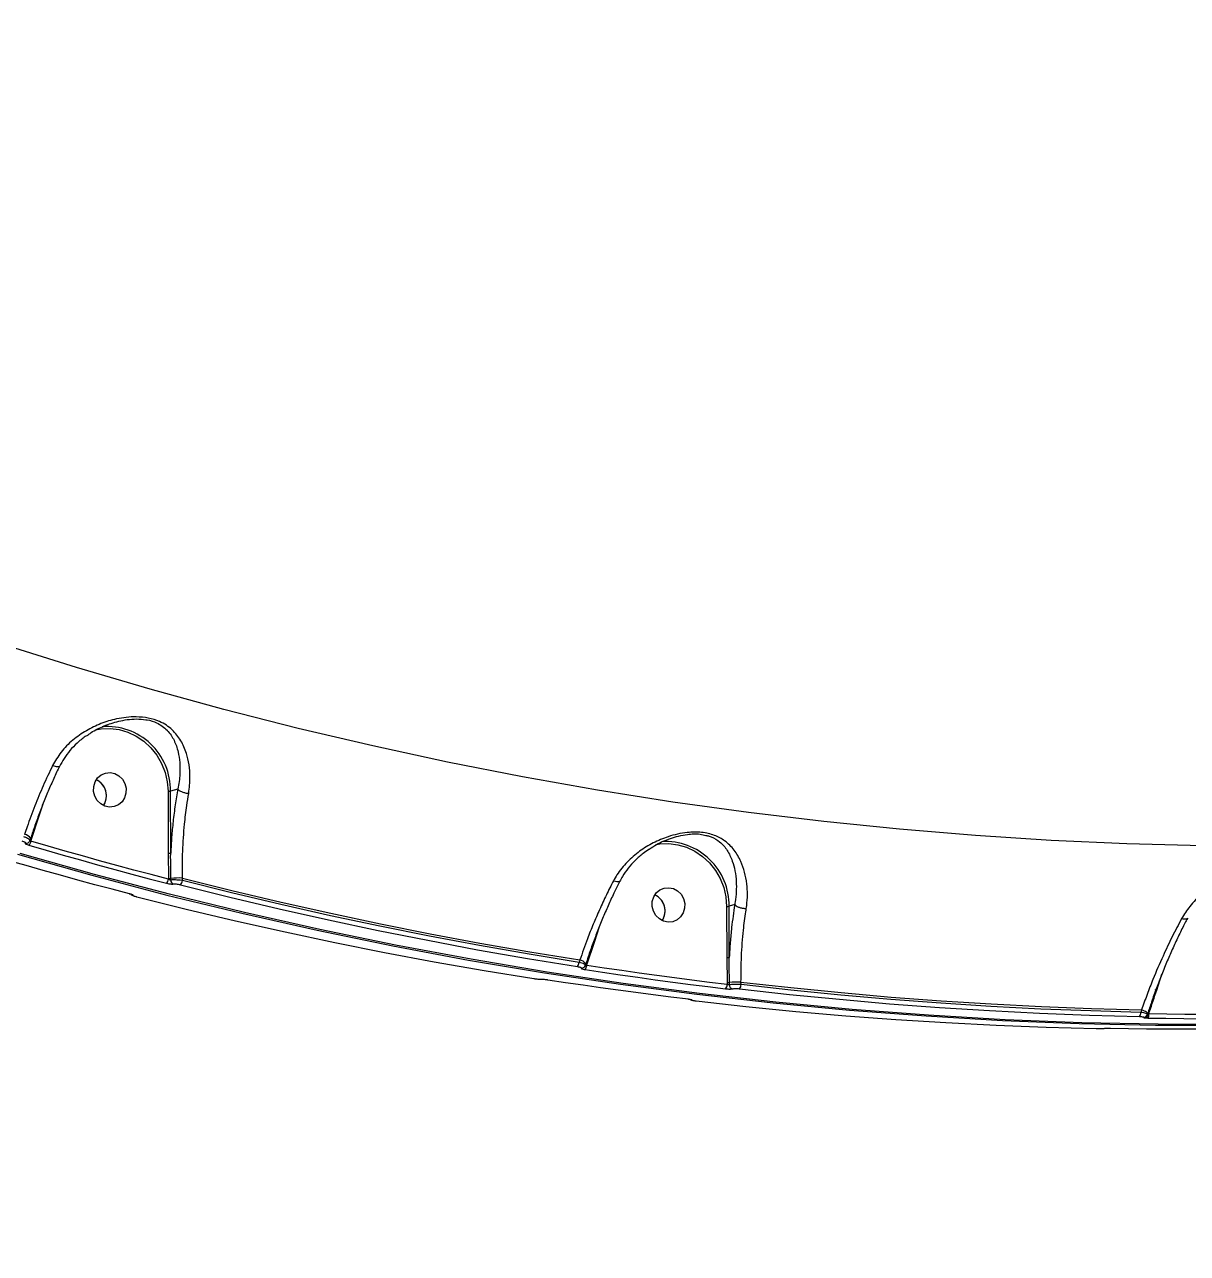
# Model space of a CAD drawing. Header units: millimetres. Extents: x -4335 to 4318, y -3792 to 3101.
# Drawn here: x 1300.8 to 1602.6, y -649 to -330.2 of the extents above; entities that cross this region are included whole.
import ezdxf

# ---------------------------------------------------------------- set-up
doc = ezdxf.new("R2010")
doc.units = ezdxf.units.MM
for name, color, linetype in [('DIKOM_ЗОНА', 80, 'Continuous'), ('DIKOM_ОБЪЕКТ', 7, 'Continuous'), ('DIKOM_РАЗМЕР_ЗОНА', 7, 'Continuous'), ('DIKOM_РАЗМЕР_ОБЪЕКТА', 7, 'Continuous')]:
    doc.layers.add(name, color=color, linetype=linetype)
doc.styles.add('style1', font='arial.ttf', dxfattribs={"width": 0.8})
doc.dimstyles.new('1-50', dxfattribs={"dimtxt": 300, "dimasz": 200, "dimexe": 100, "dimexo": 0, "dimgap": 100, "dimtad": 1, "dimtxsty": 'style1', "dimcen": 200, "dimclrd": 7, "dimclre": 7, "dimclrt": 7, "dimadec": 1, "dimazin": 2, "dimtfac": 1, "dimtmove": 0, "dimatfit": 2, "dimfxl": 0, "dimlwd": 25, "dimlwe": 18, "dimarcsym": 0})

# ---------------------------------------------------------------- blocks, each defined once
blk = doc.blocks.new('*D1')
at = {"layer": 'Defpoints', "color": 0, "transparency": 16777216}
for p in [(4316.09, -116.68), (-3504.99, -2016.22), (4316.09, -3691.68)]:
    blk.add_point(p, dxfattribs=at)
at = {"layer": 'DIKOM_РАЗМЕР_ЗОНА', "color": 7, "lineweight": 18, "transparency": 16777216}
for p, q in [((4316.09, -116.68), (4316.09, -3791.68)), ((-3504.99, -2016.22), (-3504.99, -3791.68))]:
    blk.add_line(p, q, dxfattribs=at)
at = {"layer": 'DIKOM_РАЗМЕР_ЗОНА', "color": 7, "lineweight": 25, "transparency": 16777216}
blk.add_line((-3304.99, -3691.68), (4116.09, -3691.68), dxfattribs=at)
at = {"layer": 'DIKOM_РАЗМЕР_ЗОНА', "color": 7, "transparency": 16777216}
for points in [[(-3304.99, -3658.35), (-3304.99, -3725.02), (-3504.99, -3691.68)], [(4116.09, -3658.35), (4116.09, -3725.02), (4316.09, -3691.68)]]:
    blk.add_solid(points, dxfattribs=at)
at = {"layer": 'DIKOM_РАЗМЕР_ЗОНА', "color": 7, "transparency": 16777216, "insert": (133.35, -3438.51), "char_height": 300, "attachment_point": 5, "style": 'style1'}
blk.add_mtext('7850', dxfattribs=at)
blk = doc.blocks.new('*D2')
at = {"layer": 'Defpoints', "color": 0, "transparency": 16777216}
for p in [(2711.72, 601.17), (-2007.01, 181.47), (-2007.01, -2298.93)]:
    blk.add_point(p, dxfattribs=at)
at = {"layer": 'DIKOM_РАЗМЕР_ОБЪЕКТА', "color": 7, "lineweight": 18, "transparency": 16777216}
for p, q in [((2711.72, 601.17), (2711.72, -2398.93)), ((-2007.01, 181.47), (-2007.01, -2398.93))]:
    blk.add_line(p, q, dxfattribs=at)
at = {"layer": 'DIKOM_РАЗМЕР_ОБЪЕКТА', "color": 7, "lineweight": 25, "transparency": 16777216}
blk.add_line((2511.72, -2298.93), (-1807.01, -2298.93), dxfattribs=at)
at = {"layer": 'DIKOM_РАЗМЕР_ОБЪЕКТА', "color": 7, "transparency": 16777216}
for points in [[(-1807.01, -2265.6), (-1807.01, -2332.27), (-2007.01, -2298.93)], [(2511.72, -2265.6), (2511.72, -2332.27), (2711.72, -2298.93)]]:
    blk.add_solid(points, dxfattribs=at)
at = {"layer": 'DIKOM_РАЗМЕР_ОБЪЕКТА', "color": 7, "transparency": 16777216, "insert": (-22.56, -2045.76), "char_height": 300, "attachment_point": 5, "style": 'style1'}
blk.add_mtext('4750', dxfattribs=at)
blk = doc.blocks.new('*D3')
at = {"layer": 'Defpoints', "color": 0, "transparency": 16777216}
for p in [(-2375.87, 1532.76), (1667.44, 1532.76), (-1786.5, -1525.94)]:
    blk.add_point(p, dxfattribs=at)
at = {"layer": 'DIKOM_РАЗМЕР_ОБЪЕКТА', "color": 7, "lineweight": 18, "transparency": 16777216}
for p, q in [((1667.44, 1532.76), (-2475.87, 1532.76)), ((-1786.5, -1525.94), (-2475.87, -1525.94))]:
    blk.add_line(p, q, dxfattribs=at)
at = {"layer": 'DIKOM_РАЗМЕР_ОБЪЕКТА', "color": 7, "lineweight": 25, "transparency": 16777216}
blk.add_line((-2375.87, -1325.94), (-2375.87, 1332.76), dxfattribs=at)
at = {"layer": 'DIKOM_РАЗМЕР_ОБЪЕКТА', "color": 7, "transparency": 16777216}
for points in [[(-2409.21, 1332.76), (-2342.54, 1332.76), (-2375.87, 1532.76)], [(-2409.21, -1325.94), (-2342.54, -1325.94), (-2375.87, -1525.94)]]:
    blk.add_solid(points, dxfattribs=at)
at = {"layer": 'DIKOM_РАЗМЕР_ОБЪЕКТА', "color": 7, "transparency": 16777216, "insert": (-2629.15, -119.32), "char_height": 300, "attachment_point": 5, "rotation": 90, "style": 'style1'}
blk.add_mtext('3050', dxfattribs=at)

msp = doc.modelspace()

# ---------------------------------------------------------------- linework, layer by layer
at = {"layer": 'DIKOM_ЗОНА', "color": 3, "lineweight": 15}
msp.add_lwpolyline([(1629.814, 3100.338, -0.4205658), (4317.777, 469.92), (4317.777, -16.224, -0.4142136), (1317.777, -3016.224), (-2004.986, -3016.224, -0.4142136), (-3504.986, -1516.224), (-3504.986, 1600.338, -0.4142136), (-2004.986, 3100.338), (1629.814, 3100.338)], format="xyb", dxfattribs=at)
at = {"layer": 'DIKOM_ОБЪЕКТ', "color": 7, "linetype": 'Continuous', "lineweight": 15}
for p, q in [((1338.04, -529.097), (1338.095, -545.159)), ((1340.599, -528.518), (1338.677, -529.064)), ((1338.732, -545.126), (1338.677, -529.064)), ((1304.636, -535.504), (1305.82, -531.844)), ((1302.632, -541.569), (1304.636, -535.504)), ((1302.366, -541.306), (1302.189, -541.853)), ((1302.366, -541.306), (1302.369, -541.291)), ((1302.478, -542.045), (1302.632, -541.569)), ((1338.095, -545.159), (1338.157, -551.775)), ((1341.778, -552.298), (1341.775, -551.626)), ((1338.157, -551.775), (1338.157, -551.91)), ((1338.761, -552.156), (1338.76, -551.75)), ((1327.969, -555.7), (1328.018, -555.703)), ((1483.026, -558.977), (1483.071, -572.278)), ((1485.121, -558.53), (1483.663, -558.944)), ((1483.708, -572.245), (1483.663, -558.944)), ((1448.785, -567.971), (1450.011, -564.18)), ((1446.743, -574.153), (1448.785, -567.971)), ((1444.926, -572.885), (1444.722, -573.514)), ((1446.477, -573.889), (1446.352, -574.275)), ((1446.477, -573.889), (1446.48, -573.875)), ((1483.071, -572.278), (1483.133, -578.769)), ((1446.702, -574.28), (1446.743, -574.153)), ((1594.653, -580.679), (1595.989, -576.549)), ((1483.133, -578.769), (1483.134, -579.277)), ((1483.738, -579.33), (1483.736, -578.744)), ((1486.754, -579.279), (1486.751, -578.621)), ((1590.72, -585.822), (1590.508, -586.474)), ((1592.164, -587.094), (1592.165, -587.045)), ((1592.27, -586.827), (1592.197, -587.055))]:
    msp.add_line(p, q, dxfattribs=at)
at = {"layer": 'DIKOM_ОБЪЕКТ', "color": 7, "linetype": 'Continuous', "lineweight": 15, "flags": 128}
for points in [[(1645.936, -543.134), (1626.275, -543.367), (1606.603, -543.23), (1586.924, -542.723), (1567.245, -541.845), (1547.573, -540.597), (1527.913, -538.979), (1508.272, -536.991), (1488.656, -534.636), (1469.072, -531.912), (1449.525, -528.822), (1430.022, -525.365), (1410.569, -521.544), (1391.172, -517.359), (1371.838, -512.811), (1352.572, -507.903), (1333.381, -502.635), (1314.271, -497.01), (1295.248, -491.029)], [(1319.136, -513.184), (1320.682, -512.903), (1323.022, -512.806), (1325.361, -513.093), (1327.641, -513.758), (1329.807, -514.784), (1331.808, -516.147), (1333.595, -517.814), (1335.124, -519.744), (1336.359, -521.891), (1337.27, -524.203), (1337.835, -526.625), (1338.04, -529.097)], [(1327.134, -529.587), (1326.773, -530.79), (1326.101, -531.826), (1325.174, -532.611), (1324.065, -533.081), (1322.866, -533.197), (1321.673, -532.951), (1320.583, -532.363), (1319.684, -531.48), (1319.049, -530.373), (1318.73, -529.133), (1318.751, -527.859), (1319.113, -526.656), (1319.784, -525.62), (1320.712, -524.835), (1321.82, -524.366), (1323.019, -524.249), (1324.212, -524.495), (1325.303, -525.083), (1326.202, -525.967), (1326.837, -527.073), (1327.156, -528.313), (1327.134, -529.587)], [(1321.332, -532.809), (1321.641, -532.25), (1322.003, -531.046)], [(1338.157, -551.91), (1333.683, -550.742), (1329.213, -549.556), (1324.747, -548.351), (1320.285, -547.127), (1315.827, -545.885), (1311.373, -544.624), (1306.923, -543.344), (1302.478, -542.045)], [(1301.933, -543.094), (1306.382, -544.394), (1310.835, -545.675), (1315.293, -546.937), (1319.755, -548.18), (1324.22, -549.405), (1328.69, -550.611), (1333.164, -551.798), (1337.642, -552.967)], [(1302.007, -542.187), (1301.98, -542.221), (1301.965, -542.239)], [(1464.468, -542.986), (1465.668, -542.783), (1468.008, -542.686), (1470.347, -542.973), (1472.627, -543.638), (1474.793, -544.664), (1476.794, -546.027), (1478.581, -547.694), (1480.11, -549.624), (1481.345, -551.771), (1482.256, -554.083), (1482.821, -556.505), (1483.026, -558.977)], [(1328.018, -555.703), (1323.54, -554.535), (1319.067, -553.348), (1314.597, -552.142), (1310.131, -550.917), (1305.669, -549.673), (1301.212, -548.411), (1296.758, -547.13), (1292.309, -545.831)], [(1298.97, -545.452), (1318.311, -550.914), (1337.728, -556.023), (1357.215, -560.778), (1376.767, -565.177), (1396.377, -569.218), (1416.039, -572.901), (1435.748, -576.224), (1455.497, -579.187), (1475.281, -581.789), (1495.093, -584.028), (1514.928, -585.904), (1534.779, -587.416), (1554.641, -588.565), (1574.507, -589.349), (1594.372, -589.769), (1614.229, -589.824), (1634.073, -589.515), (1653.897, -588.841), (1673.695, -587.802), (1693.462, -586.399)], [(1694.126, -586.211), (1674.359, -587.613), (1654.56, -588.652), (1634.737, -589.326), (1614.893, -589.636), (1595.036, -589.58), (1575.171, -589.161), (1555.305, -588.376), (1535.443, -587.228), (1515.592, -585.715), (1495.757, -583.839), (1475.945, -581.6), (1456.161, -578.998), (1436.412, -576.036), (1416.703, -572.712), (1397.041, -569.029), (1377.431, -564.988), (1357.879, -560.589), (1338.392, -555.835), (1318.974, -550.726), (1299.633, -545.264)], [(1341.775, -551.626), (1354.579, -554.825), (1367.412, -557.87), (1380.273, -560.76), (1393.159, -563.496), (1406.069, -566.077), (1419.001, -568.502), (1431.954, -570.771), (1444.926, -572.885)], [(1341.267, -553.354), (1354.056, -556.548), (1366.874, -559.588), (1379.719, -562.475), (1392.591, -565.207), (1405.485, -567.785), (1418.402, -570.208), (1431.34, -572.475), (1444.297, -574.588)], [(1444.722, -573.514), (1431.777, -571.403), (1418.85, -569.137), (1405.943, -566.716), (1393.059, -564.14), (1380.199, -561.41), (1367.364, -558.526), (1354.556, -555.489), (1341.778, -552.298)], [(1472.12, -559.467), (1471.759, -560.671), (1471.087, -561.707), (1470.159, -562.491), (1469.051, -562.961), (1467.852, -563.077), (1466.659, -562.832), (1465.569, -562.243), (1464.67, -561.36), (1464.035, -560.253), (1463.715, -559.013), (1463.737, -557.739), (1464.099, -556.536), (1464.77, -555.5), (1465.698, -554.715), (1466.806, -554.246), (1468.005, -554.129), (1469.198, -554.375), (1470.288, -554.963), (1471.187, -555.847), (1471.822, -556.953), (1472.142, -558.194), (1472.12, -559.467)], [(1433.014, -577.796), (1420.057, -575.684), (1407.12, -573.416), (1394.202, -570.993), (1381.308, -568.415), (1368.437, -565.683), (1355.591, -562.796), (1342.773, -559.756), (1329.984, -556.563)], [(1466.317, -562.69), (1466.627, -562.13), (1466.989, -560.926)], [(1446.277, -575.355), (1450.828, -576.048), (1455.381, -576.721), (1459.936, -577.375), (1464.494, -578.01), (1469.052, -578.625), (1473.613, -579.221), (1478.175, -579.799), (1482.739, -580.356)], [(1483.134, -579.277), (1478.574, -578.72), (1474.016, -578.143), (1469.459, -577.547), (1464.904, -576.932), (1460.351, -576.298), (1455.799, -575.644), (1451.25, -574.972), (1446.702, -574.28)], [(1473.115, -583.093), (1468.551, -582.535), (1463.989, -581.958), (1459.429, -581.362), (1454.87, -580.746), (1450.313, -580.111), (1445.758, -579.457), (1441.204, -578.784), (1436.653, -578.092)], [(1486.751, -578.621), (1499.725, -580.067), (1512.708, -581.358), (1525.699, -582.493), (1538.697, -583.471), (1551.7, -584.294), (1564.705, -584.96), (1577.712, -585.469), (1590.72, -585.822)], [(1590.508, -586.474), (1577.528, -586.119), (1564.548, -585.609), (1551.569, -584.943), (1538.593, -584.121), (1525.621, -583.143), (1512.657, -582.011), (1499.7, -580.723), (1486.754, -579.279)], [(1473.761, -583.235), (1473.918, -583.297), (1474.097, -583.332)], [(1486.362, -580.358), (1499.32, -581.803), (1512.287, -583.092), (1525.262, -584.226), (1538.244, -585.204), (1551.231, -586.026), (1564.221, -586.693), (1577.212, -587.204), (1590.203, -587.559)], [(1594.653, -580.679), (1594.569, -580.644), (1594.494, -580.608), (1594.432, -580.574), (1594.385, -580.542), (1594.355, -580.513), (1594.342, -580.488), (1594.343, -580.478)], [(1578.92, -590.767), (1565.929, -590.412), (1552.938, -589.901), (1539.948, -589.235), (1526.961, -588.412), (1513.979, -587.434), (1501.004, -586.3), (1488.037, -585.011), (1475.08, -583.567)], [(1592.273, -586.819), (1592.275, -586.801), (1592.244, -586.699), (1592.14, -586.578), (1591.967, -586.441), (1591.73, -586.292), (1591.437, -586.137), (1591.097, -585.978), (1590.72, -585.822)], [(1592.306, -587.947), (1596.978, -588.024), (1601.65, -588.081), (1606.321, -588.117), (1610.992, -588.134), (1615.662, -588.13), (1620.332, -588.106), (1625.001, -588.062), (1629.669, -587.997)], [(1629.943, -586.912), (1625.279, -586.976), (1620.614, -587.02), (1615.948, -587.044), (1611.282, -587.048), (1606.615, -587.032), (1601.947, -586.995), (1597.279, -586.938), (1592.611, -586.862)], [(1620.045, -590.734), (1615.377, -590.798), (1610.709, -590.842), (1606.039, -590.866), (1601.369, -590.87), (1596.698, -590.854), (1592.026, -590.817), (1587.354, -590.761), (1582.682, -590.684)]]:
    msp.add_lwpolyline(points, dxfattribs=at)
at = {"layer": 'DIKOM_ОБЪЕКТ', "color": 7, "linetype": 'Continuous', "lineweight": 15}
for centre, radius, start, end in [((1322.198, -528.776), 16.481, 358.99841, 94.41022), ((1317.387, -530.305), 4.675, 350.87593, 64.18532), ((1317.398, -530.3), 4.666, 327.45802, 64.28773), ((1338.208, -526.107), 2.994, 266.78473, 279.01919), ((1300.451, -542.587), 2.315, 34.05009, 80.96063), ((1300.773, -541.826), 1.719, 312.4371, 352.65178), ((1302.878, -540.776), 0.83, 229.05296, 252.74443), ((1301.246, -541.605), 0.959, 255.17936, 313.20652), ((1338.262, -542.166), 2.997, 266.79513, 279.01894), ((1467.165, -558.665), 16.5, 359.02938, 93.22305), ((1340.986, -569.235), 17.626, 87.43361, 97.2566), ((1336.501, -551.756), 1.664, 313.31059, 354.69723), ((1338.315, -548.261), 3.517, 267.42599, 277.271), ((1339.802, -552.182), 1.041, 178.5721, 250.4953), ((1340.114, -552.145), 1.671, 313.62855, 354.74569), ((1329.231, -555.158), 1.004, 225.0504, 256.75214), ((1462.372, -560.185), 4.675, 350.87596, 64.1842), ((1462.384, -560.18), 4.666, 327.45607, 64.28901), ((1483.193, -555.98), 3.001, 266.80423, 279.01038), ((1443.195, -573.53), 1.527, 316.14238, 0.59727), ((1444.563, -575.169), 2.313, 34.02365, 80.97571), ((1483.238, -569.286), 2.996, 266.79423, 279.02038), ((1445.408, -574.022), 0.96, 262.6553, 311.00106), ((1445.411, -574.03), 0.952, 311.24147, 342.14723), ((1445.188, -574.303), 1.514, 315.96043, 0.85353), ((1446.988, -573.362), 0.828, 229.03205, 252.78285), ((1481.668, -579.352), 1.468, 316.8281, 2.92347), ((1483.291, -575.255), 3.518, 267.42592, 277.27061), ((1485.962, -596.235), 17.632, 87.43517, 97.25495), ((1484.768, -579.353), 1.03, 178.74642, 257.82681), ((1485.28, -579.356), 1.475, 317.18706, 2.96164), ((1589.167, -586.682), 1.358, 319.75553, 8.7982), ((1591.252, -586.795), 0.961, 270.06614, 308.16042), ((1591.378, -586.985), 0.966, 286.58288, 358.97567), ((1591.25, -586.797), 0.961, 310.75744, 342.00151), ((1592.505, -586.672), 0.367, 223.52683, 244.04974), ((1591.283, -587.074), 1.345, 319.5311, 9.09225)]:
    msp.add_arc(centre, radius, start, end, dxfattribs=at)
for points, knots in [([(1093.552, -462.439), (1095.09, -461.958), (1099.263, -460.654), (1106.505, -457.551), (1115.382, -452.832), (1124.73, -446.948), (1134.496, -439.949), (1144.637, -431.859), (1155.125, -422.695), (1165.948, -412.451), (1177.083, -401.165), (1188.491, -388.882), (1200.119, -375.661), (1211.914, -361.561), (1223.84, -346.618), (1235.879, -330.842), (1248.009, -314.274), (1260.193, -296.973), (1272.372, -279.022), (1284.491, -260.501), (1296.363, -241.699), (1307.969, -222.659), (1319.302, -203.44), (1330.475, -183.859), (1341.441, -164.002), (1352.151, -143.954), (1362.705, -123.516), (1373.069, -102.707), (1383.215, -81.564), (1392.987, -60.411), (1402.341, -39.347), (1411.23, -18.469), (1419.624, 2.155), (1427.498, 22.485), (1434.851, 42.493), (1441.661, 62.12), (1447.903, 81.278), (1453.534, 99.863), (1458.253, 116.704), (1460.857, 127.082), (1462.02, 131.714)], [0, 0, 0, 0, 0.0156521, 0.0424895, 0.0694115, 0.0963765, 0.1233415, 0.1502635, 0.1771008, 0.203938, 0.2308601, 0.2578252, 0.2847902, 0.3117121, 0.3385494, 0.3653868, 0.3923087, 0.4192737, 0.4462388, 0.4731607, 0.4999981, 0.5258463, 0.5517701, 0.5777323, 0.6036945, 0.6296183, 0.6554666, 0.6823039, 0.7092259, 0.736191, 0.7631561, 0.7900781, 0.8169155, 0.8437529, 0.870675, 0.8976401, 0.9246051, 0.9515271, 0.9783646, 1, 1, 1, 1]), ([(1178.323, -441.851), (1181.153, -440.063), (1186.82, -436.48), (1195.825, -429.789), (1205.164, -422.17), (1214.833, -413.564), (1224.776, -404.035), (1234.967, -393.597), (1245.394, -382.252), (1256.035, -370.036), (1266.856, -356.996), (1277.806, -343.194), (1288.834, -328.694), (1299.91, -313.53), (1311.016, -297.715), (1322.134, -281.289), (1333.227, -264.31), (1344.244, -246.86), (1355.134, -229.02), (1365.869, -210.831), (1376.428, -192.318), (1386.796, -173.517), (1396.939, -154.499), (1406.811, -135.354), (1416.367, -116.169), (1425.582, -96.99), (1434.433, -77.848), (1442.914, -58.776), (1450.996, -39.848), (1458.642, -21.15), (1465.821, -2.768), (1471.998, 13.893), (1477.313, 28.911), (1480.285, 37.819), (1481.77, 42.273)], [0, 0, 0, 0, 0.0315565, 0.0632128, 0.0949195, 0.1266264, 0.1582827, 0.1898394, 0.221397, 0.2530542, 0.284762, 0.3164699, 0.3481271, 0.379685, 0.411265, 0.4429442, 0.4746741, 0.506404, 0.5380835, 0.5696638, 0.601295, 0.6330253, 0.6648063, 0.6965875, 0.7283183, 0.7599499, 0.7916592, 0.8234676, 0.8553267, 0.8871861, 0.9189952, 0.9507048, 0.9753523, 1, 1, 1, 1]), ([(1331.844, -906.788), (1320.482, -887.659), (1297.756, -849.398), (1263.469, -792.505), (1229.034, -735.959), (1194.443, -679.783), (1158.784, -622.535), (1122.141, -564.199), (1090.988, -514.325), (1068.721, -478.301), (1058.872, -462.177), (1055.197, -456.16)], [0, 0, 0, 0, 0.1248055, 0.2496212, 0.3744433, 0.4992648, 0.624075, 0.75843, 0.8927849, 0.9599938, 1, 1, 1, 1]), ([(2137.728, -495.855), (2127.017, -501.098), (2105.595, -511.584), (2073.287, -527.575), (2040.84, -543.809), (2008.264, -560.332), (1975.59, -577.16), (1942.844, -594.314), (1910.056, -611.819), (1877.251, -629.69), (1844.499, -647.915), (1811.832, -666.504), (1779.275, -685.471), (1746.85, -704.816), (1714.588, -724.533), (1682.105, -744.877), (1649.432, -765.867), (1616.596, -787.501), (1584.033, -809.496), (1550.239, -832.886), (1515.282, -857.718), (1479.227, -884.008), (1443.59, -910.63), (1408.392, -937.529), (1373.425, -964.824), (1338.694, -992.479), (1304.178, -1020.438), (1270.085, -1048.467), (1236.375, -1076.507), (1214.223, -1095.146), (1203.15, -1104.464)], [0, 0, 0, 0, 0.0329727, 0.0659486, 0.0989209, 0.13202, 0.1651228, 0.1982215, 0.2314412, 0.2646699, 0.2978982, 0.331117, 0.3643418, 0.3975767, 0.4308113, 0.4640357, 0.4985455, 0.533067, 0.5675885, 0.6020985, 0.6415012, 0.6809274, 0.7203631, 0.7597922, 0.7991976, 0.8393434, 0.8795083, 0.9196818, 0.9598508, 1, 1, 1, 1]), ([(2134.441, -501.267), (2129.286, -503.829), (2116.882, -509.995), (2097.225, -519.825), (2075.518, -530.734), (2054.088, -541.585), (2032.897, -552.404), (2011.948, -563.192), (1991.057, -574.049), (1970.246, -584.97), (1949.538, -595.948), (1928.954, -606.977), (1908.514, -618.052), (1888.238, -629.166), (1868.142, -640.315), (1848.243, -651.492), (1828.556, -662.695), (1809.095, -673.917), (1789.864, -685.16), (1770.764, -696.482), (1751.723, -707.922), (1732.701, -719.508), (1713.754, -731.208), (1694.904, -743.01), (1676.149, -754.914), (1657.487, -766.925), (1638.935, -779.032), (1620.48, -791.244), (1602.093, -803.577), (1583.735, -816.055), (1565.409, -828.675), (1547.143, -841.419), (1528.965, -854.264), (1510.903, -867.191), (1492.911, -880.23), (1474.953, -893.406), (1456.982, -906.745), (1439.018, -920.233), (1421.054, -933.867), (1403.086, -947.648), (1385.109, -961.574), (1367.116, -975.646), (1349.104, -989.861), (1331.066, -1004.218), (1312.997, -1018.715), (1294.893, -1033.351), (1276.748, -1048.123), (1258.553, -1063.03), (1240.309, -1078.069), (1223.979, -1091.588), (1213.772, -1100.08), (1209.629, -1103.527)], [0, 0, 0, 0, 0.0160645, 0.0386563, 0.061041, 0.0833287, 0.104928, 0.1264641, 0.14792, 0.1692778, 0.1905216, 0.2116357, 0.2326061, 0.25342, 0.2740655, 0.2945322, 0.3148105, 0.3348923, 0.3547703, 0.3744647, 0.394285, 0.4141314, 0.4339367, 0.4537069, 0.4734483, 0.4931673, 0.5128721, 0.5325076, 0.5521767, 0.5719317, 0.5917476, 0.6115994, 0.6314614, 0.6513005, 0.6710941, 0.6910604, 0.7111297, 0.7313103, 0.7516099, 0.7720361, 0.7925966, 0.8132989, 0.8341506, 0.8551588, 0.8763307, 0.8976732, 0.919193, 0.9408966, 0.9628005, 0.9848998, 1, 1, 1, 1]), ([(1343.406, -529.65), (1343.571, -528.232), (1343.871, -525.649), (1343.567, -522.208), (1342.836, -519.005), (1341.51, -515.922), (1339.664, -513.544), (1337.666, -511.955), (1335.661, -510.849), (1332.987, -510.023), (1329.988, -509.743), (1327.21, -509.888), (1324.109, -510.396), (1320.585, -511.463), (1316.757, -513.305), (1313.26, -515.768), (1310.208, -518.78), (1308.776, -521.238), (1308.08, -522.436)], [0, 0, 0, 0, 0.0785498, 0.1430596, 0.2076045, 0.2872145, 0.3665496, 0.4057536, 0.4448523, 0.4974451, 0.5496913, 0.5922712, 0.6349378, 0.7072971, 0.7797301, 0.8544846, 0.9291409, 1, 1, 1, 1]), ([(1317.02, -514.647), (1317.362, -514.39), (1318.723, -513.37), (1321.466, -512.098), (1324.639, -511.009), (1327.472, -510.486), (1329.854, -510.268), (1331.466, -510.463), (1332.284, -510.561)], [0, 0, 0, 0, 0.082089, 0.325895, 0.5750546, 0.713213, 0.8544145, 1, 1, 1, 1]), ([(1332.284, -510.561), (1332.391, -510.569), (1333.418, -510.646), (1334.962, -511.243), (1336.634, -512.188), (1337.445, -512.902), (1338.57, -514.071), (1339.738, -515.859), (1340.689, -518.674), (1341.132, -521.632), (1341.18, -524.795), (1340.869, -527.223), (1340.602, -528.518), (1340.602, -528.519)], [0, 0, 0, 0, 0.0112225, 0.1082027, 0.1791191, 0.2532149, 0.2570107, 0.4128673, 0.5752003, 0.7061875, 0.8394174, 0.9999163, 1, 1, 1, 1]), ([(1316.891, -514.697), (1316.783, -514.765), (1315.897, -515.32), (1314.432, -516.577), (1312.575, -518.483), (1311.038, -520.504), (1310.261, -521.964), (1309.892, -522.658)], [0, 0, 0, 0, 0.0359845, 0.2952653, 0.5426069, 0.7826446, 1, 1, 1, 1]), ([(1308.08, -522.436), (1307.256, -524.172), (1305.639, -527.578), (1303.426, -532.951), (1301.852, -537.195), (1301.033, -539.648), (1300.815, -540.301)], [0, 0, 0, 0, 0.3028962, 0.594465, 0.8920303, 1, 1, 1, 1]), ([(1309.867, -522.639), (1309.741, -522.894), (1309.11, -524.172), (1308.015, -526.592), (1306.595, -529.878), (1305.237, -533.253), (1303.959, -536.67), (1303.008, -539.364), (1302.52, -540.898), (1302.393, -541.298)], [0, 0, 0, 0, 0.0437694, 0.2197803, 0.3974562, 0.5764586, 0.7563467, 0.9365896, 1, 1, 1, 1]), ([(1309.844, -522.633), (1309.844, -522.638), (1309.845, -522.723), (1309.611, -522.775), (1309.148, -522.76), (1308.622, -522.626), (1308.253, -522.501), (1308.121, -522.451), (1308.08, -522.436)], [0, 0, 0, 0, 0.0164071, 0.2946045, 0.5728097, 0.8510436, 0.9540053, 1, 1, 1, 1]), ([(1340.599, -528.518), (1340.361, -529.883), (1339.883, -532.628), (1339.358, -536.829), (1338.959, -541.007), (1338.808, -543.749), (1338.732, -545.126)], [0, 0, 0, 0, 0.2595438, 0.5218369, 0.7598802, 1, 1, 1, 1]), ([(1340.602, -528.519), (1340.601, -528.518), (1340.6, -528.518), (1340.6, -528.518), (1340.599, -528.518)], [0, 0, 0, 0, 0.6206403, 1, 1, 1, 1]), ([(1340.602, -528.519), (1340.709, -528.641), (1340.923, -528.886), (1341.546, -529.22), (1342.307, -529.483), (1342.912, -529.598), (1343.274, -529.639), (1343.36, -529.646), (1343.406, -529.65)], [0, 0, 0, 0, 0.2316316, 0.4632575, 0.6948785, 0.9264957, 0.9610378, 1, 1, 1, 1]), ([(1341.775, -551.626), (1341.776, -549.312), (1341.777, -544.616), (1342.229, -538.293), (1342.809, -533.293), (1343.233, -530.705), (1343.406, -529.65)], [0, 0, 0, 0, 0.3072591, 0.6233177, 0.8463531, 1, 1, 1, 1]), ([(1300.07, -541.965), (1300.219, -542.014), (1300.518, -542.11), (1300.843, -542.267), (1301.025, -542.41), (1301.038, -542.493), (1301.005, -542.527), (1301.001, -542.532)], [0, 0, 0, 0, 0.2406769, 0.4814018, 0.7215834, 0.9611968, 1, 1, 1, 1]), ([(1302.167, -541.846), (1302.173, -541.8), (1302.188, -541.695), (1301.883, -541.46), (1301.355, -541.184), (1300.862, -541.007), (1300.615, -540.918)], [0, 0, 0, 0, 0.2093183, 0.4725966, 0.7364459, 1, 1, 1, 1]), ([(1302.17, -541.848), (1302.15, -541.922), (1302.102, -542.098), (1301.974, -542.225), (1301.899, -542.299)], [0, 0, 0, 0, 0.4179725, 1, 1, 1, 1]), ([(1302.151, -541.907), (1302.16, -541.9), (1302.18, -541.884), (1302.172, -541.86), (1302.167, -541.846)], [0, 0, 0, 0, 0.4442737, 1, 1, 1, 1]), ([(1302.478, -542.045), (1302.426, -542.038), (1302.322, -542.023), (1302.204, -541.989), (1302.169, -541.964), (1302.152, -541.951)], [0, 0, 0, 0, 0.3369767, 0.6707912, 1, 1, 1, 1]), ([(1488.126, -559.542), (1488.162, -559.29), (1488.339, -558.052), (1488.462, -555.877), (1488.296, -552.946), (1487.75, -550.063), (1486.698, -547.09), (1485.097, -544.311), (1482.833, -542.037), (1480.423, -540.692), (1478.294, -540.048), (1476.539, -539.753), (1474.677, -539.672), (1472.57, -539.796), (1470.269, -540.184), (1467.278, -541.015), (1463.922, -542.427), (1460.343, -544.618), (1457.144, -547.373), (1454.934, -550.054), (1453.931, -551.831), (1453.629, -552.366)], [0, 0, 0, 0, 0.0134538, 0.0663222, 0.1192321, 0.1832731, 0.2473514, 0.3264792, 0.4053669, 0.4678615, 0.4990972, 0.5303035, 0.5614422, 0.5926216, 0.634513, 0.6764893, 0.7480845, 0.8197604, 0.8939579, 0.9680649, 1, 1, 1, 1]), ([(1462.954, -544.132), (1463.573, -543.719), (1465.257, -542.594), (1467.847, -541.5), (1470.566, -540.673), (1472.616, -540.283), (1474.502, -540.146), (1476.174, -540.173), (1477.142, -540.422), (1477.621, -540.546)], [0, 0, 0, 0, 0.1494373, 0.4067286, 0.5485402, 0.6934748, 0.7937836, 0.8979567, 1, 1, 1, 1]), ([(1477.621, -540.546), (1477.926, -540.598), (1478.43, -540.686), (1479.716, -541.201), (1481.529, -542.3), (1483.281, -544.411), (1484.492, -546.967), (1485.222, -549.726), (1485.549, -552.393), (1485.553, -555.113), (1485.377, -557.143), (1485.157, -558.295), (1485.124, -558.53), (1485.124, -558.531)], [0, 0, 0, 0, 0.034672, 0.0574824, 0.1771928, 0.3326315, 0.4941193, 0.6242432, 0.7565846, 0.8637682, 0.9728664, 0.9999358, 1, 1, 1, 1]), ([(1301.001, -542.532), (1300.996, -542.537), (1300.963, -542.572), (1300.977, -542.654), (1301.159, -542.796), (1301.484, -542.951), (1301.783, -543.046), (1301.933, -543.094)], [0, 0, 0, 0, 0.03857, 0.2780887, 0.5183348, 0.7592324, 1, 1, 1, 1]), ([(1338.76, -551.75), (1338.758, -551.418), (1338.752, -549.759), (1338.729, -547.551), (1338.731, -545.674), (1338.732, -545.126)], [0, 0, 0, 0, 0.1504176, 0.7521244, 1, 1, 1, 1]), ([(1462.831, -544.191), (1462.33, -544.529), (1461.068, -545.379), (1459.266, -546.986), (1457.481, -548.988), (1456.161, -550.821), (1455.56, -552.034), (1455.348, -552.462)], [0, 0, 0, 0, 0.1604744, 0.4038486, 0.643027, 0.8741269, 1, 1, 1, 1]), ([(1634.702, -569.287), (1634.792, -568.431), (1634.971, -566.718), (1634.89, -563.84), (1634.431, -560.77), (1633.443, -557.666), (1632.051, -554.96), (1630.343, -552.833), (1628.396, -551.238), (1626.146, -550.096), (1623.744, -549.536), (1621.474, -549.456), (1619.634, -549.589), (1617.733, -549.928), (1615.434, -550.553), (1612.855, -551.557), (1609.64, -553.254), (1606.318, -555.656), (1603.253, -558.718), (1601.776, -561.08), (1601.103, -562.155)], [0, 0, 0, 0, 0.0450768, 0.0901813, 0.1588887, 0.2276823, 0.2984041, 0.369112, 0.4250471, 0.4808199, 0.5408193, 0.571385, 0.6019538, 0.6344672, 0.6670305, 0.7198479, 0.7727705, 0.8528848, 0.9329871, 1, 1, 1, 1]), ([(1337.642, -552.967), (1337.678, -552.976), (1337.874, -553.025), (1338.251, -553.103), (1338.739, -553.169), (1339.171, -553.196), (1339.36, -553.174), (1339.454, -553.163)], [0, 0, 0, 0, 0.0557763, 0.2968154, 0.5326608, 0.766205, 1, 1, 1, 1]), ([(1338.761, -552.156), (1338.729, -552.157), (1338.665, -552.16), (1338.519, -552.114), (1338.356, -552.038), (1338.234, -551.964), (1338.169, -551.918), (1338.157, -551.91)], [0, 0, 0, 0, 0.2179076, 0.4435431, 0.6835792, 0.9397525, 1, 1, 1, 1]), ([(1341.778, -552.298), (1341.717, -552.288), (1341.393, -552.235), (1340.764, -552.158), (1339.952, -552.102), (1339.232, -552.096), (1338.918, -552.136), (1338.761, -552.156)], [0, 0, 0, 0, 0.0547758, 0.2944206, 0.5301506, 0.7647054, 1, 1, 1, 1]), ([(1339.454, -553.163), (1339.549, -553.153), (1339.737, -553.131), (1340.171, -553.155), (1340.659, -553.22), (1341.036, -553.297), (1341.23, -553.345), (1341.267, -553.354)], [0, 0, 0, 0, 0.2340821, 0.4679779, 0.7039695, 0.9448577, 1, 1, 1, 1]), ([(1453.629, -552.366), (1453.015, -553.572), (1451.781, -555.999), (1450.04, -559.766), (1448.402, -563.576), (1446.655, -567.945), (1445.567, -571.054), (1444.926, -572.885)], [0, 0, 0, 0, 0.1872842, 0.3765496, 0.5570058, 0.7391976, 1, 1, 1, 1]), ([(1455.293, -552.418), (1454.837, -553.331), (1453.867, -555.277), (1452.433, -558.397), (1450.989, -561.73), (1449.602, -565.149), (1448.294, -568.618), (1447.254, -571.543), (1446.693, -573.29), (1446.503, -573.882)], [0, 0, 0, 0, 0.1363692, 0.2904375, 0.4460293, 0.6028958, 0.7606825, 0.9189628, 1, 1, 1, 1]), ([(1455.274, -552.428), (1455.274, -552.431), (1455.268, -552.527), (1455.02, -552.602), (1454.545, -552.615), (1454.061, -552.505), (1453.747, -552.406), (1453.67, -552.38), (1453.629, -552.366)], [0, 0, 0, 0, 0.009178, 0.3078799, 0.6065075, 0.9052191, 0.9497286, 1, 1, 1, 1]), ([(1328.639, -555.915), (1328.639, -555.915), (1328.64, -555.915), (1328.586, -555.891), (1328.451, -555.841), (1328.243, -555.773), (1328.053, -555.725), (1327.968, -555.703)], [0, 0, 0, 0, 0.0750013, 0.2355661, 0.4548013, 0.7559446, 1, 1, 1, 1]), ([(1329.001, -556.136), (1329.004, -556.134), (1329.033, -556.115), (1329.019, -556.063), (1328.827, -555.958), (1328.485, -555.831), (1328.174, -555.746), (1328.018, -555.703)], [0, 0, 0, 0, 0.0277821, 0.2650274, 0.5077189, 0.7539351, 1, 1, 1, 1]), ([(1329.945, -556.561), (1329.911, -556.552), (1329.655, -556.49), (1329.192, -556.339), (1328.799, -556.197), (1328.462, -555.911), (1328.307, -555.728), (1328.279, -555.622), (1328.279, -555.621)], [0, 0, 0, 0, 0.0455582, 0.3397948, 0.6976007, 0.8594152, 0.9989974, 1, 1, 1, 1]), ([(1329.984, -556.563), (1329.828, -556.52), (1329.517, -556.436), (1329.175, -556.312), (1328.983, -556.208), (1328.968, -556.156), (1328.998, -556.138), (1329.001, -556.136)], [0, 0, 0, 0, 0.2457661, 0.4917988, 0.7342412, 0.9715234, 1, 1, 1, 1]), ([(1863.974, -558.755), (1844.41, -570.712), (1808.789, -592.482), (1757.24, -624.303), (1709.486, -654.103), (1662.083, -684.132), (1615.057, -714.439), (1568.289, -745.177), (1521.301, -776.594), (1474.081, -808.636), (1410.751, -852.103), (1363.408, -884.914), (1331.844, -906.788)], [0, 0, 0, 0, 0.1082188, 0.1970372, 0.285855, 0.3737794, 0.4617029, 0.5496882, 0.6376743, 0.7282491, 0.8188244, 1, 1, 1, 1]), ([(1485.121, -558.53), (1484.832, -560.492), (1484.362, -563.685), (1483.93, -568.318), (1483.782, -570.932), (1483.708, -572.245)], [0, 0, 0, 0, 0.4427019, 0.7201702, 1, 1, 1, 1]), ([(1485.124, -558.531), (1485.123, -558.53), (1485.122, -558.53), (1485.122, -558.53), (1485.121, -558.53)], [0, 0, 0, 0, 0.6838313, 1, 1, 1, 1]), ([(1485.124, -558.531), (1485.233, -558.638), (1485.452, -558.853), (1486.081, -559.148), (1486.849, -559.381), (1487.517, -559.494), (1487.938, -559.532), (1488.082, -559.539), (1488.126, -559.542)], [0, 0, 0, 0, 0.2204927, 0.4409713, 0.6614629, 0.8819459, 0.9635571, 1, 1, 1, 1]), ([(1486.751, -578.621), (1486.769, -576.39), (1486.803, -571.864), (1487.288, -565.714), (1487.799, -561.639), (1488.083, -559.815), (1488.126, -559.542)], [0, 0, 0, 0, 0.3434984, 0.6969381, 0.954529, 1, 1, 1, 1]), ([(1601.103, -562.155), (1600.28, -563.703), (1598.621, -566.823), (1596.117, -572.124), (1593.951, -577.178), (1592.117, -581.869), (1591.187, -584.5), (1590.72, -585.822)], [0, 0, 0, 0, 0.2106485, 0.4247511, 0.6762128, 0.8374001, 1, 1, 1, 1]), ([(1602.615, -562.087), (1602.403, -562.486), (1601.657, -563.885), (1600.405, -566.436), (1598.869, -569.721), (1597.377, -573.133), (1595.937, -576.636), (1594.568, -580.202), (1593.337, -583.612), (1592.615, -585.815), (1592.285, -586.823)], [0, 0, 0, 0, 0.053577, 0.1881907, 0.3243062, 0.4618804, 0.6007551, 0.7406862, 0.8813441, 1, 1, 1, 1]), ([(1602.599, -562.067), (1602.598, -562.078), (1602.587, -562.195), (1602.328, -562.296), (1601.855, -562.329), (1601.395, -562.241), (1601.143, -562.167), (1601.103, -562.155)], [0, 0, 0, 0, 0.0310633, 0.3475816, 0.6640907, 0.9460922, 1, 1, 1, 1]), ([(1350.587, -940.899), (1367.112, -930.897), (1400.163, -910.892), (1449.616, -880.622), (1498.953, -850.11), (1547.76, -819.533), (1596.009, -788.872), (1643.683, -758.087), (1691.117, -726.907), (1738.357, -695.363), (1785.409, -663.511), (1832.297, -631.384), (1879.025, -599.055), (1910.059, -577.358), (1925.576, -566.51)], [0, 0, 0, 0, 0.0844946, 0.1689889, 0.2535141, 0.3380387, 0.4206299, 0.5032205, 0.5858943, 0.6685688, 0.7514088, 0.8342495, 0.9171245, 1, 1, 1, 1]), ([(1446.327, -574.267), (1446.335, -574.229), (1446.351, -574.139), (1446.041, -573.945), (1445.493, -573.72), (1444.979, -573.582), (1444.722, -573.514)], [0, 0, 0, 0, 0.1972477, 0.4634752, 0.7323676, 1, 1, 1, 1]), ([(1483.736, -578.744), (1483.734, -578.412), (1483.728, -576.754), (1483.705, -574.587), (1483.707, -572.751), (1483.708, -572.245)], [0, 0, 0, 0, 0.1533119, 0.7665812, 1, 1, 1, 1]), ([(1444.297, -574.588), (1444.454, -574.616), (1444.77, -574.672), (1445.115, -574.775), (1445.307, -574.877), (1445.32, -574.942), (1445.289, -574.971), (1445.286, -574.974)], [0, 0, 0, 0, 0.2457444, 0.4917867, 0.7342593, 0.9715044, 1, 1, 1, 1]), ([(1445.286, -574.974), (1445.282, -574.977), (1445.251, -575.006), (1445.264, -575.07), (1445.457, -575.171), (1445.802, -575.273), (1446.118, -575.328), (1446.277, -575.355)], [0, 0, 0, 0, 0.0278039, 0.2650418, 0.507668, 0.7539319, 1, 1, 1, 1]), ([(1446.34, -574.274), (1446.307, -574.367), (1446.242, -574.55), (1446.105, -574.679), (1446.037, -574.743)], [0, 0, 0, 0, 0.5033951, 1, 1, 1, 1]), ([(1446.317, -574.322), (1446.324, -574.317), (1446.343, -574.302), (1446.334, -574.281), (1446.327, -574.267)], [0, 0, 0, 0, 0.3296065, 1, 1, 1, 1]), ([(1446.702, -574.28), (1446.643, -574.293), (1446.527, -574.319), (1446.389, -574.342), (1446.345, -574.341), (1446.324, -574.341)], [0, 0, 0, 0, 0.3497396, 0.6860331, 1, 1, 1, 1]), ([(1434.832, -577.947), (1434.739, -577.949), (1434.553, -577.955), (1434.12, -577.93), (1433.629, -577.882), (1433.248, -577.832), (1433.051, -577.802), (1433.014, -577.796)], [0, 0, 0, 0, 0.2340825, 0.4680007, 0.7040027, 0.9448996, 1, 1, 1, 1]), ([(1436.653, -578.092), (1436.616, -578.086), (1436.417, -578.056), (1436.036, -578.007), (1435.545, -577.962), (1435.112, -577.938), (1434.925, -577.944), (1434.832, -577.947)], [0, 0, 0, 0, 0.0557727, 0.296792, 0.5326832, 0.7662415, 1, 1, 1, 1]), ([(1483.738, -579.33), (1483.706, -579.337), (1483.642, -579.352), (1483.494, -579.348), (1483.329, -579.326), (1483.206, -579.298), (1483.144, -579.28), (1483.134, -579.277)], [0, 0, 0, 0, 0.2369001, 0.4742032, 0.7137839, 0.9565413, 1, 1, 1, 1]), ([(1486.754, -579.279), (1486.707, -579.276), (1486.395, -579.251), (1485.777, -579.22), (1484.952, -579.217), (1484.216, -579.253), (1483.897, -579.304), (1483.738, -579.33)], [0, 0, 0, 0, 0.0422581, 0.281978, 0.5212647, 0.7606003, 1, 1, 1, 1]), ([(1484.551, -580.36), (1484.646, -580.343), (1484.838, -580.31), (1485.28, -580.294), (1485.776, -580.305), (1486.147, -580.334), (1486.334, -580.355), (1486.362, -580.358)], [0, 0, 0, 0, 0.2393946, 0.4787005, 0.7179529, 0.9577274, 1, 1, 1, 1]), ([(1473.795, -583.212), (1473.795, -583.212), (1473.801, -583.214), (1473.77, -583.204), (1473.68, -583.184), (1473.473, -583.146), (1473.237, -583.111), (1473.065, -583.092), (1473.026, -583.088)], [0, 0, 0, 0, 0.011106, 0.1342673, 0.3158911, 0.5655906, 0.9007066, 1, 1, 1, 1]), ([(1474.097, -583.332), (1474.102, -583.33), (1474.131, -583.316), (1474.111, -583.28), (1473.916, -583.219), (1473.577, -583.153), (1473.269, -583.113), (1473.115, -583.093)], [0, 0, 0, 0, 0.038636, 0.2781135, 0.518374, 0.7592827, 1, 1, 1, 1]), ([(1475.053, -583.567), (1475.021, -583.563), (1474.782, -583.537), (1474.356, -583.465), (1474.061, -583.422), (1473.855, -583.33), (1473.819, -583.314)], [0, 0, 0, 0, 0.0608401, 0.4533595, 0.9061361, 1, 1, 1, 1]), ([(1475.08, -583.567), (1474.926, -583.547), (1474.618, -583.508), (1474.279, -583.443), (1474.084, -583.384), (1474.063, -583.349), (1474.093, -583.335), (1474.097, -583.332)], [0, 0, 0, 0, 0.2406809, 0.4813681, 0.7216296, 0.9612346, 1, 1, 1, 1]), ([(1482.739, -580.356), (1482.767, -580.36), (1482.954, -580.382), (1483.326, -580.412), (1483.822, -580.425), (1484.263, -580.41), (1484.455, -580.377), (1484.551, -580.36)], [0, 0, 0, 0, 0.0426426, 0.2824954, 0.5216721, 0.7608002, 1, 1, 1, 1]), ([(1592.611, -586.862), (1592.676, -586.66), (1593.348, -584.596), (1594.034, -582.537), (1594.653, -580.679)], [0, 0, 0, 0, 0.0974042, 1, 1, 1, 1]), ([(1592.165, -587.045), (1592.175, -587.016), (1592.203, -586.942), (1591.896, -586.791), (1591.323, -586.619), (1590.779, -586.522), (1590.508, -586.474)], [0, 0, 0, 0, 0.1708784, 0.443651, 0.7233723, 1, 1, 1, 1]), ([(1590.203, -587.559), (1590.372, -587.565), (1590.712, -587.577), (1591.077, -587.624), (1591.288, -587.686), (1591.265, -587.733), (1591.254, -587.756)], [0, 0, 0, 0, 0.2566574, 0.5136755, 0.761267, 1, 1, 1, 1]), ([(1591.254, -587.756), (1591.242, -587.777), (1591.219, -587.82), (1591.378, -587.874), (1591.567, -587.899), (1591.654, -587.911)], [0, 0, 0, 0, 0.3510017, 0.7013683, 1, 1, 1, 1]), ([(1591.654, -587.911), (1591.708, -587.916), (1591.894, -587.934), (1592.135, -587.942), (1592.306, -587.947)], [0, 0, 0, 0, 0.2879464, 1, 1, 1, 1]), ([(1592.186, -587.05), (1592.181, -587.076), (1592.158, -587.204), (1592.032, -587.383), (1591.902, -587.497), (1591.845, -587.547)], [0, 0, 0, 0, 0.125813, 0.6169986, 1, 1, 1, 1]), ([(1592.344, -587.002), (1592.307, -587.021), (1592.231, -587.061), (1592.192, -587.081), (1592.172, -587.091)], [0, 0, 0, 0, 0.4833153, 1, 1, 1, 1]), ([(1592.611, -586.862), (1592.542, -586.898), (1592.447, -586.948), (1592.367, -586.99), (1592.344, -587.002)], [0, 0, 0, 0, 0.7209812, 1, 1, 1, 1]), ([(1580.8, -590.728), (1580.707, -590.736), (1580.522, -590.753), (1580.091, -590.768), (1579.596, -590.775), (1579.192, -590.772), (1578.972, -590.768), (1578.92, -590.767)], [0, 0, 0, 0, 0.2250014, 0.4495746, 0.6803672, 0.9238163, 1, 1, 1, 1]), ([(1581.911, -590.681), (1581.776, -590.683), (1581.483, -590.688), (1581.078, -590.704), (1580.893, -590.72), (1580.8, -590.728)], [0, 0, 0, 0, 0.2986019, 0.6490897, 1, 1, 1, 1]), ([(1582.682, -590.684), (1582.61, -590.683), (1582.361, -590.678), (1582.098, -590.68), (1581.911, -590.681)], [0, 0, 0, 0, 0.2880187, 1, 1, 1, 1])]:
    msp.add_open_spline(points, degree=3, knots=knots, dxfattribs=at)

# ---------------------------------------------------------------- dimensions: what is measured, and where the dimension line sits
at = {"layer": 'DIKOM_РАЗМЕР_ЗОНА'}
dim = msp.add_linear_dim(base=(4316.095, -3691.684), p1=(-3504.986, -2016.224), p2=(4316.095, -116.68), text='7850', dimstyle='1-50', dxfattribs=at)
dim.commit()
dim.dimension.update_dxf_attribs({"geometry": '*D1', "text_midpoint": (133.347, -3691.684), "dimtype": 160})
at = {"layer": 'DIKOM_РАЗМЕР_ОБЪЕКТА'}
dim = msp.add_linear_dim(base=(-2375.873, 1532.764), p1=(-1786.496, -1525.942), p2=(1667.44, 1532.764), angle=90, text='3050', dimstyle='1-50', dxfattribs=at)
dim.commit()
dim.dimension.update_dxf_attribs({"geometry": '*D3', "text_midpoint": (-2375.873, -119.318), "dimtype": 160})
dim = msp.add_linear_dim(base=(-2007.007, -2298.934), p1=(2711.721, 601.173), p2=(-2007.007, 181.474), text='4750', dimstyle='1-50', dxfattribs=at)
dim.commit()
dim.dimension.update_dxf_attribs({"geometry": '*D2', "text_midpoint": (-22.564, -2298.934), "dimtype": 160})

doc.saveas('drawing.dxf')
